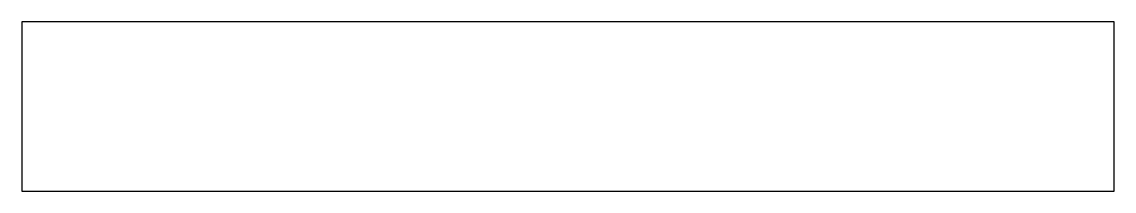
# Model space of a CAD drawing. Header units: metres. Extents: x -18.5 to 13.8, y -1.1 to 46.5.
# Drawn here: x -18.55 to 13.75, y 41.5 to 46.5 of the extents above.
import ezdxf

# ---------------------------------------------------------------- set-up
doc = ezdxf.new("R2010")
doc.units = ezdxf.units.M

msp = doc.modelspace()

# ---------------------------------------------------------------- linework, layer by layer
for p, q in [((-18.246, 46.5), (-18.55, 46.5)), ((-18.55, 46.5), (-18.55, 46.44)), ((-18.55, 46.44), (-18.55, 46.361)), ((-18.55, 46.361), (-18.55, 46.353)), ((-18.55, 46.353), (-18.55, 46.338)), ((-18.55, 46.338), (-18.55, 46.316)), ((-18.55, 46.316), (-18.55, 46.286)), ((-18.55, 46.286), (-18.55, 45.324)), ((-16.133, 46.5), (-18.246, 46.5)), ((-15.862, 46.5), (-16.133, 46.5)), ((-15.504, 46.5), (-15.862, 46.5)), ((-15.063, 46.5), (-15.504, 46.5)), ((-14.567, 46.5), (-15.063, 46.5)), ((-14.076, 46.5), (-14.567, 46.5)), ((-13.679, 46.5), (-14.076, 46.5)), ((-13.46, 46.5), (-13.679, 46.5)), ((0.024, 46.5), (-13.46, 46.5)), ((0.773, 46.5), (0.024, 46.5)), ((11.343, 46.5), (0.773, 46.5)), ((11.456, 46.5), (11.343, 46.5)), ((11.675, 46.5), (11.456, 46.5)), ((11.961, 46.5), (11.675, 46.5)), ((12.26, 46.5), (11.961, 46.5)), ((12.527, 46.5), (12.26, 46.5)), ((12.737, 46.5), (12.527, 46.5)), ((12.885, 46.5), (12.737, 46.5)), ((12.978, 46.5), (12.885, 46.5)), ((13.023, 46.5), (12.978, 46.5)), ((13.75, 46.5), (13.023, 46.5)), ((13.75, 45.324), (13.75, 46.5)), ((-18.55, 45.324), (-18.55, 41.882)), ((13.75, 41.5), (13.75, 45.324)), ((-18.55, 41.882), (-18.55, 41.5)), ((-18.55, 41.5), (-16.46, 41.5)), ((-16.46, 41.5), (-16.116, 41.5)), ((-16.116, 41.5), (-15.698, 41.5)), ((-15.698, 41.5), (-15.244, 41.5)), ((-15.698, 41.5), (-15.698, 41.5)), ((-15.244, 41.5), (-14.83, 41.5)), ((-14.83, 41.5), (-14.555, 41.5)), ((-14.555, 41.5), (2.654, 41.5)), ((2.654, 41.5), (3.115, 41.5)), ((3.115, 41.5), (11.874, 41.5)), ((11.874, 41.5), (11.998, 41.5)), ((11.998, 41.5), (12.214, 41.5)), ((12.214, 41.5), (12.471, 41.5)), ((12.471, 41.5), (12.718, 41.5)), ((12.718, 41.5), (12.92, 41.5)), ((12.92, 41.5), (13.068, 41.5)), ((13.068, 41.5), (13.75, 41.5))]:
    msp.add_line(p, q)

doc.saveas('drawing.dxf')
